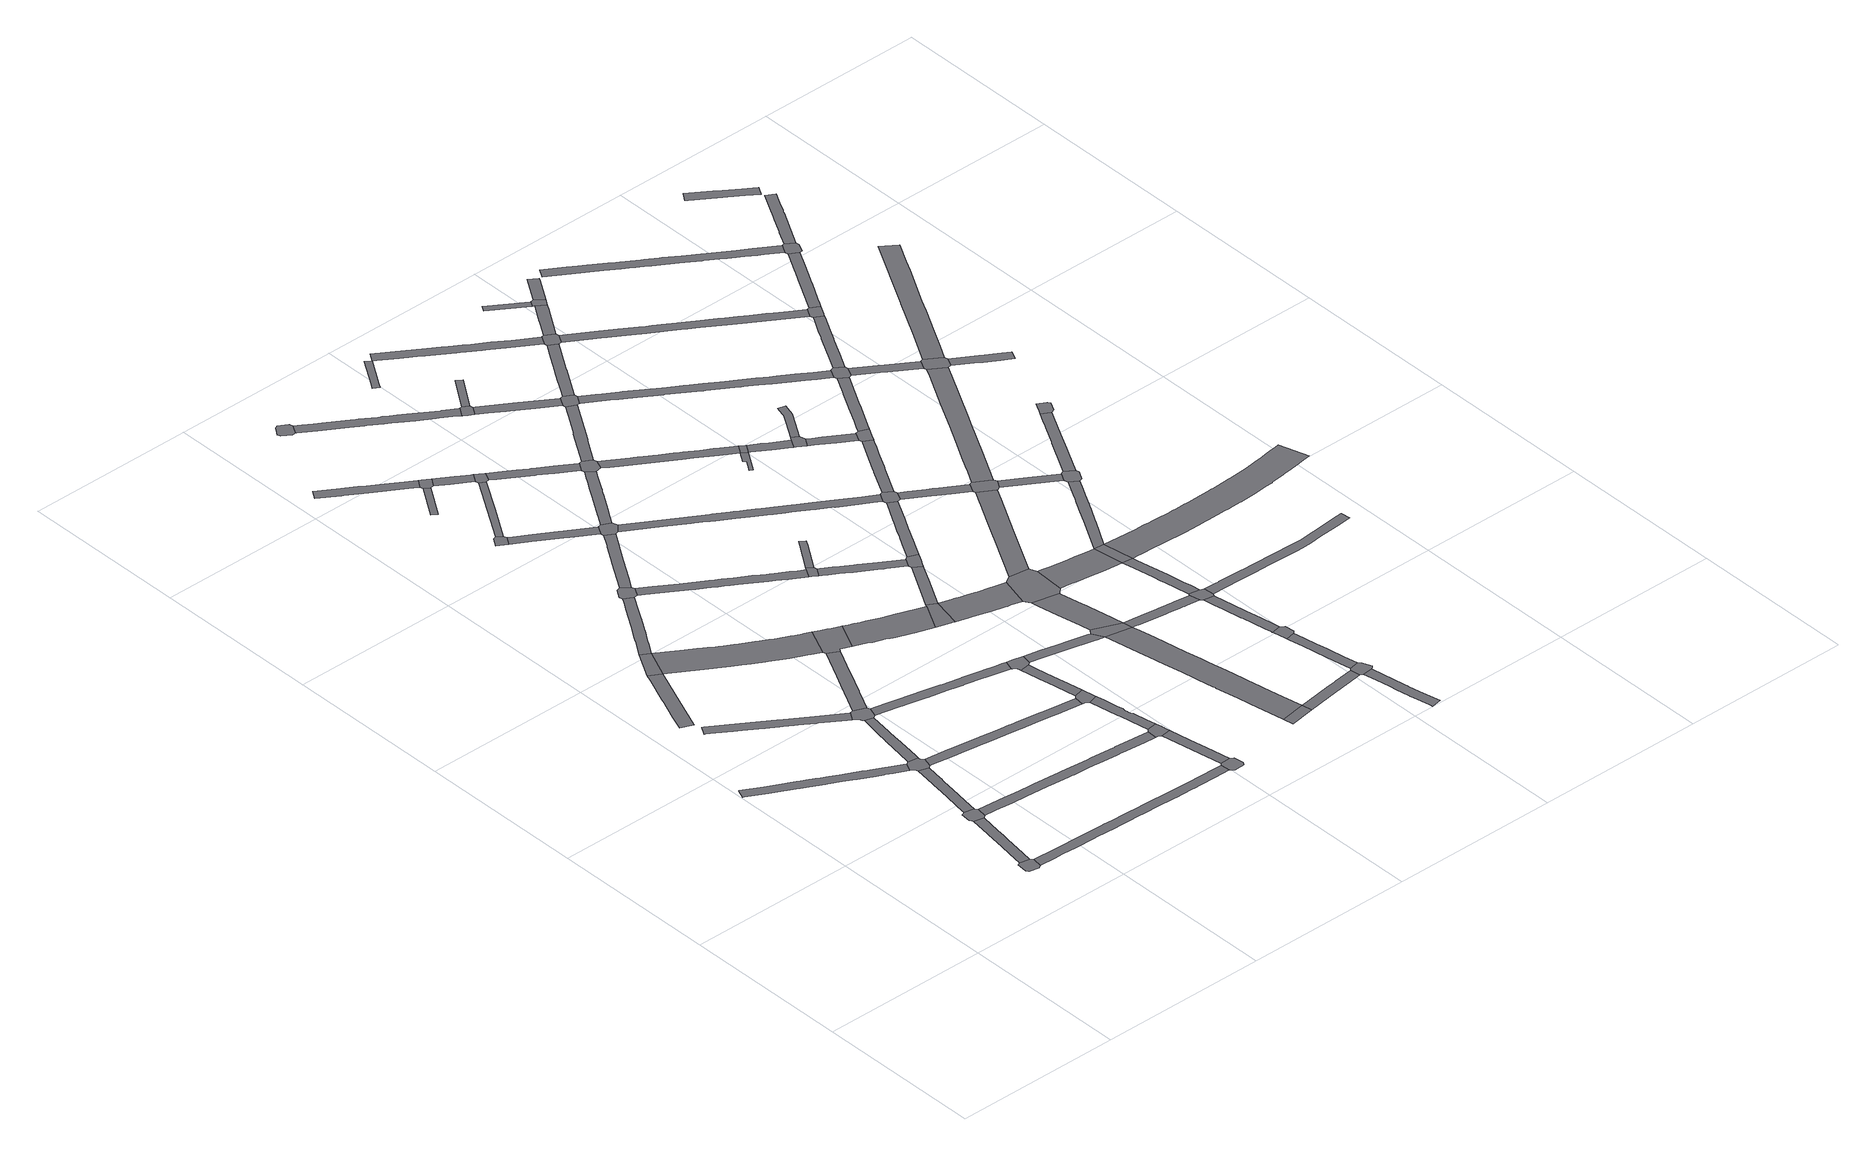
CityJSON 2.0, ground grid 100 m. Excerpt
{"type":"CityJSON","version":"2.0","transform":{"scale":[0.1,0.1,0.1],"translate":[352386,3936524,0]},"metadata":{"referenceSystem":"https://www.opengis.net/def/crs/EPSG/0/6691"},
"CityObjects":{
"road1":{"type":"Road","geometry":[{"type":"MultiSurface","lod":"1","boundaries":[[[0,1,2,3,4,5,6,7]]]}]},
"road2":{"type":"Road","attributes":{"RoadStructureAttribute.sectionType":"1"},"geometry":[{"type":"MultiSurface","lod":"1","boundaries":[[[8,9,10,11,12,13,14,15,16,17,18,19,20,21,22,23,24,25,26,27,28,29,30,31,32,33,34,35,36,37,38,39,40,41,42,43,44,45]]]}]},
"road3":{"type":"Road","attributes":{"RoadStructureAttribute.sectionType":"1"},"geometry":[{"type":"MultiSurface","lod":"1","boundaries":[[[46,47,48,49,50,2,1,51,52,53,54,55,56,57]]]}]},
"road4":{"type":"Road","geometry":[{"type":"MultiSurface","lod":"1","boundaries":[[[56,58,59,60,61,62,63,64,65,57]]]}]},
"road5":{"type":"Road","attributes":{"RoadStructureAttribute.sectionType":"1"},"geometry":[{"type":"MultiSurface","lod":"1","boundaries":[[[66,67,68,69,70,71,72,73,74,75,76,77,78,79]]]}]},
"road6":{"type":"Road","attributes":{"RoadStructureAttribute.sectionType":"1"},"geometry":[{"type":"MultiSurface","lod":"1","boundaries":[[[80,81,82,83,84,85,61,60,86,87,88,89,90,91,92,93]]]}]},
"road7":{"type":"Road","attributes":{"RoadStructureAttribute.sectionType":"1"},"geometry":[{"type":"MultiSurface","lod":"1","boundaries":[[[94,95,96,97,98,99,100,101,102,103,104,105,106,107,108,109,110,111,112,113,114,115,116,117,118,119]]]}]},
"road8":{"type":"Road","geometry":[{"type":"MultiSurface","lod":"1","boundaries":[[[44,120,121,80,93,122,123,124,125,126,127,45]]]}]},
"road9":{"type":"Road","geometry":[{"type":"MultiSurface","lod":"1","boundaries":[[[78,128,129,79]]]}]},
"road10":{"type":"Road","attributes":{"RoadStructureAttribute.sectionType":"1"},"geometry":[{"type":"MultiSurface","lod":"1","boundaries":[[[130,131,132,133,134,135,136,137,127,126,138,139,140,141,142,143,144,145]]]}]},
"road11":{"type":"Road","attributes":{"RoadStructureAttribute.sectionType":"1"},"geometry":[{"type":"MultiSurface","lod":"1","boundaries":[[[146,147,148,149,150,151,152,153,154,155,156,157,158,159,160,161,162,163,164,165,166,167,168,169,170,171,172,173,174,175,176,177,178,179,180,181,182,183,184,185,0,7]]]}]},
"road12":{"type":"Road","geometry":[{"type":"MultiSurface","lod":"1","boundaries":[[[112,111,186,187,188,145,144,189,190,191,192]]]}]},
"road13":{"type":"Road","attributes":{"RoadStructureAttribute.sectionType":"1"},"geometry":[{"type":"MultiSurface","lod":"1","boundaries":[[[128,193,194,195,196,197,198,199,200,201,202,203,204,205,206,207,208,209,129]]]}]},
"road14":{"type":"Road","attributes":{"RoadStructureAttribute.sectionType":"1"},"geometry":[{"type":"MultiSurface","lod":"1","boundaries":[[[210,211,212,213,214,215,216,217,218,219,220,221,222,223,224,225,226,227,228,229,230,231,232,233,234,235,236,237,238,239,240,241,242,243,244,245,246,247,248,249,59,58]]]}]},
"road15":{"type":"Road","attributes":{"RoadStructureAttribute.sectionType":"1"},"geometry":[{"type":"MultiSurface","lod":"1","boundaries":[[[250,251,252,253,254,255,256,257,258,259,260,261,262,263,264,265,266,267,268,269,270,271,272,273,128,78,274,275,276,277,278,279,280,281,282,283,284,285,286]]]}]},
"road16":{"type":"Road","attributes":{"RoadStructureAttribute.sectionType":"1"},"geometry":[{"type":"MultiSurface","lod":"1","boundaries":[[[191,287,288,289,290,291,292,293,294,295,296,297,298,192]]]}]},
"road17":{"type":"Road","attributes":{"RoadStructureAttribute.sectionType":"1"},"geometry":[{"type":"MultiSurface","lod":"1","boundaries":[[[299,300,301,302,303,304,305,306,307,308,309,310,311,312,313,123,122,314,315,316,317,318,319,320,321,322,323,324,325,326,327,328,329]]]}]},
"road18":{"type":"Road","geometry":[{"type":"MultiSurface","lod":"1","boundaries":[[[201,330,331,332,333,334,335,202]]]}]},
"road19":{"type":"Road","geometry":[{"type":"MultiSurface","lod":"1","boundaries":[[[336,337,338,339,340,341,342,343,344]]]}]},
"road20":{"type":"Road","attributes":{"RoadStructureAttribute.sectionType":"1"},"geometry":[{"type":"MultiSurface","lod":"1","boundaries":[[[345,346,347,348,349,350,351,352,353,354,355,356,357,358,359,360,361,362,363,364]]]}]},
"road21":{"type":"Road","attributes":{"RoadStructureAttribute.sectionType":"1"},"geometry":[{"type":"MultiSurface","lod":"1","boundaries":[[[365,366,367,368,369,370,371,372,373,374,375,376,377,378,379,190,189,380,381,382,383,384,385,386,387,388,389,390,391,392,393,394]]]}]},
"road22":{"type":"Road","attributes":{"RoadStructureAttribute.sectionType":"1"},"geometry":[{"type":"MultiSurface","lod":"1","boundaries":[[[395,396,397,398]]]}]},
"road23":{"type":"Road","geometry":[{"type":"MultiSurface","lod":"1","boundaries":[[[399,400,401,402,403,404,405,406,286,285,295,294]]]}]},
"road24":{"type":"Road","attributes":{"RoadStructureAttribute.sectionType":"1"},"geometry":[{"type":"MultiSurface","lod":"1","boundaries":[[[407,408,409,410,411,333,332,412,413,414,415]]]}]},
"road25":{"type":"Road","attributes":{"RoadStructureAttribute.sectionType":"1"},"geometry":[{"type":"MultiSurface","lod":"1","boundaries":[[[416,417,418,419,420,421,422,423,424,425,336,344]]]}]},
"road26":{"type":"Road","attributes":{"RoadStructureAttribute.sectionType":"1"},"geometry":[{"type":"MultiSurface","lod":"1","boundaries":[[[337,426,427,428,429,338]]]}]},
"road27":{"type":"Road","geometry":[{"type":"MultiSurface","lod":"1","boundaries":[[[430,431,345,364,398,397,432]]]}]},
"road28":{"type":"Road","geometry":[{"type":"MultiSurface","lod":"1","boundaries":[[[433,434,435,436,437,438,439,440,441,442,443]]]}]},
"road29":{"type":"Road","attributes":{"RoadStructureAttribute.sectionType":"1"},"geometry":[{"type":"MultiSurface","lod":"1","boundaries":[[[444,445,446,447,448,449,450,451,452,453,454,455,456,457,458,459,460,461,331,330,462,463,464,465,466,467,468,469,470,471,472,473,474,475]]]}]},
"road30":{"type":"Road","geometry":[{"type":"MultiSurface","lod":"1","boundaries":[[[476,167,166,477,478,479,480,481,482,483]]]}]},
"road31":{"type":"Road","attributes":{"RoadStructureAttribute.sectionType":"1"},"geometry":[{"type":"MultiSurface","lod":"1","boundaries":[[[484,485,486,487,488,489,490,491,476,483]]]}]},
"road32":{"type":"Road","attributes":{"RoadStructureAttribute.sectionType":"1"},"geometry":[{"type":"MultiSurface","lod":"1","boundaries":[[[492,493,494,495,496,497,498,430,432]]]}]},
"road33":{"type":"Road","geometry":[{"type":"MultiSurface","lod":"1","boundaries":[[[499,232,231,500,489,488,501,502,503,504,505]]]}]},
"road34":{"type":"Road","geometry":[{"type":"MultiSurface","lod":"1","boundaries":[[[506,507,508,421,420,415,414,509]]]}]},
"road35":{"type":"Road","attributes":{"RoadStructureAttribute.sectionType":"1"},"geometry":[{"type":"MultiSurface","lod":"1","boundaries":[[[510,511,512,513,514,515,499,505,516,517,518,519,520,521,522,523,524,525,526,527,528]]]}]},
"road36":{"type":"Road","geometry":[{"type":"MultiSurface","lod":"1","boundaries":[[[299,329,529,510,528,530,531,532]]]}]},
"road37":{"type":"Road","attributes":{"RoadStructureAttribute.sectionType":"1"},"geometry":[{"type":"MultiSurface","lod":"1","boundaries":[[[533,534,535,536,537,538,539,540,541,542,543,544,545,546,547,548,549,550,551,552,553,402,401]]]}]},
"road38":{"type":"Road","geometry":[{"type":"MultiSurface","lod":"1","boundaries":[[[428,427,554,555,556,557,495,494]]]}]},
"road39":{"type":"Road","attributes":{"RoadStructureAttribute.sectionType":"1"},"geometry":[{"type":"MultiSurface","lod":"1","boundaries":[[[531,558,559,560,561,562,563,564,532]]]}]},
"road40":{"type":"Road","geometry":[{"type":"MultiSurface","lod":"1","boundaries":[[[565,566,394,393,567,568,562,561,569]]]}]},
"road41":{"type":"Road","attributes":{"RoadStructureAttribute.sectionType":"1"},"geometry":[{"type":"MultiSurface","lod":"1","boundaries":[[[570,571,572,573,574,575,576,577,578,579,580,581,582,583,584,585,586,587,441,440,588,589,590,591,592,593,594,595,596,597,598,599,600,601,602]]]}]},
"road42":{"type":"Road","attributes":{"RoadStructureAttribute.sectionType":"1"},"geometry":[{"type":"MultiSurface","lod":"1","boundaries":[[[603,604,605,606,607,608,609,610,611,508,507,612,613,614,615,616,617,618,619]]]}]},
"road43":{"type":"Road","geometry":[{"type":"MultiSurface","lod":"1","boundaries":[[[474,620,621,622,623,624,475]]]}]},
"road44":{"type":"Road","attributes":{"RoadStructureAttribute.sectionType":"1"},"geometry":[{"type":"MultiSurface","lod":"1","boundaries":[[[625,626,627,628,629,630,555,554,631,632,633,634,635,636,637,638,639]]]}]},
"road45":{"type":"Road","geometry":[{"type":"MultiSurface","lod":"1","boundaries":[[[640,641,543,542,642,643,644]]]}]},
"road46":{"type":"Road","attributes":{"RoadStructureAttribute.sectionType":"1"},"geometry":[{"type":"MultiSurface","lod":"1","boundaries":[[[645,646,647,648,565,569,649,650,651,652,653,654]]]}]},
"road47":{"type":"Road","attributes":{"RoadStructureAttribute.sectionType":"1"},"geometry":[{"type":"MultiSurface","lod":"1","boundaries":[[[655,656,657,658,624,623]]]}]},
"road48":{"type":"Road","attributes":{"RoadStructureAttribute.sectionType":"1"},"geometry":[{"type":"MultiSurface","lod":"1","boundaries":[[[659,660,661,662,663,664,665,666,622,621,667,668,669,670,671,672,673,674,675]]]}]},
"road49":{"type":"Road","geometry":[{"type":"MultiSurface","lod":"1","boundaries":[[[638,603,619,676,677,678,679,639]]]}]},
"road50":{"type":"Road","attributes":{"RoadStructureAttribute.sectionType":"1"},"geometry":[{"type":"MultiSurface","lod":"1","boundaries":[[[680,641,640,681,682,683,684]]]}]},
"road51":{"type":"Road","attributes":{"RoadStructureAttribute.sectionType":"1"},"geometry":[{"type":"MultiSurface","lod":"1","boundaries":[[[685,686,687,688,689,690,691,692,693,694,695,640,644,696,697,698,699,700,701,702,703,704]]]}]},
"road52":{"type":"Road","geometry":[{"type":"MultiSurface","lod":"1","boundaries":[[[705,706,707,708]]]}]},
"road53":{"type":"Road","attributes":{"RoadStructureAttribute.sectionType":"1"},"geometry":[{"type":"MultiSurface","lod":"1","boundaries":[[[709,710,711,712,713,714,715,716,717,718,719,720,721,722,723,724,725,726,727,728,729,730,731,732,733,734,735,736,737,738,739,740,741,742,743,744,745,746,747,748,506,509]]]}]},
"road54":{"type":"Road","geometry":[{"type":"MultiSurface","lod":"1","boundaries":[[[749,750,751,752,753,754,570,602]]]}]},
"road55":{"type":"Road","attributes":{"RoadStructureAttribute.sectionType":"1"},"geometry":[{"type":"MultiSurface","lod":"1","boundaries":[[[755,756,757,758,759,760]]]}]},
"road56":{"type":"Road","attributes":{"RoadStructureAttribute.sectionType":"1"},"geometry":[{"type":"MultiSurface","lod":"1","boundaries":[[[653,761,762,763,764,765,766,767,768,769,770,771,772,773,774,775,776,705,708,777,778,779,780,781,782,783,784,785,786,787,788,789,790,791,792,793,794]]]}]},
"road57":{"type":"Road","geometry":[{"type":"MultiSurface","lod":"1","boundaries":[[[683,795,796,797,798,799,800,801,659,675,684]]]}]},
"road58":{"type":"Road","geometry":[{"type":"MultiSurface","lod":"1","boundaries":[[[653,794,802,803,654]]]}]},
"road59":{"type":"Road","attributes":{"RoadStructureAttribute.sectionType":"1"},"geometry":[{"type":"MultiSurface","lod":"1","boundaries":[[[804,805,754,753]]]}]},
"road60":{"type":"Road","attributes":{"RoadStructureAttribute.sectionType":"1"},"geometry":[{"type":"MultiSurface","lod":"1","boundaries":[[[806,807,808,809,810,803,802,811,812,813,814,815,816,817,818,819]]]}]},
"road61":{"type":"Road","attributes":{"RoadStructureAttribute.sectionType":"1"},"geometry":[{"type":"MultiSurface","lod":"1","boundaries":[[[820,821,822,679,678,823,824,825,826]]]}]},
"road62":{"type":"Road","attributes":{"RoadStructureAttribute.sectionType":"1"},"geometry":[{"type":"MultiSurface","lod":"1","boundaries":[[[827,828,829,830,752,751,831,832,833,834,835,836,837,838,839]]]}]},
"road63":{"type":"Road","geometry":[{"type":"MultiSurface","lod":"1","boundaries":[[[806,819,840,841,842,843,685,704]]]}]},
"road64":{"type":"Road","attributes":{"RoadStructureAttribute.sectionType":"1"},"geometry":[{"type":"MultiSurface","lod":"1","boundaries":[[[844,845,846,847,848,849,850,851,852,853,854,855,856,857,858,677,676,859,860,861,862,863,864,865,866,867,868]]]}]},
"road65":{"type":"Road","attributes":{"RoadStructureAttribute.sectionType":"1"},"geometry":[{"type":"MultiSurface","lod":"1","boundaries":[[[707,869,870,871,872,873,874,875,876,877,708]]]}]},
"road66":{"type":"Road","attributes":{"RoadStructureAttribute.sectionType":"1"},"geometry":[{"type":"MultiSurface","lod":"1","boundaries":[[[878,879,880,881,882,883,884,885,801,800,886,887,888,889,890,891,892,893,894]]]}]},
"road67":{"type":"Road","geometry":[{"type":"MultiSurface","lod":"1","boundaries":[[[839,838,826,825,895,896,897,898]]]}]},
"road68":{"type":"Road","attributes":{"RoadStructureAttribute.sectionType":"1"},"geometry":[{"type":"MultiSurface","lod":"1","boundaries":[[[899,900,901,902,903,904,905,802,794,906,907,908,909,910,911,912,913,914,915,916]]]}]},
"road69":{"type":"Road","attributes":{"RoadStructureAttribute.sectionType":"1"},"geometry":[{"type":"MultiSurface","lod":"1","boundaries":[[[917,918,919,920,921,868]]]}]},
"road70":{"type":"Road","attributes":{"RoadStructureAttribute.sectionType":"1"},"geometry":[{"type":"MultiSurface","lod":"1","boundaries":[[[759,922,923,924,925,926,927,928,929,930,931,932,933,934,935,936,937,938,939,940,941,942,943,944,945,946,947,948,949]]]}]},
"road71":{"type":"Road","attributes":{"RoadStructureAttribute.sectionType":"1"},"geometry":[{"type":"MultiSurface","lod":"1","boundaries":[[[950,951,952,953,954,955,956,957,958,959,960,961,962,963,964,965,966]]]}]},
"road72":{"type":"Road","geometry":[{"type":"MultiSurface","lod":"1","boundaries":[[[921,967,844,868]]]}]},
"road73":{"type":"Road","attributes":{"RoadStructureAttribute.sectionType":"1"},"geometry":[{"type":"MultiSurface","lod":"1","boundaries":[[[840,968,969,970,971,972,973,974,975,976,977,978,979,980,981,982,983,984,841]]]}]},
"road74":{"type":"Road","geometry":[{"type":"MultiSurface","lod":"1","boundaries":[[[985,986,987,874,873,950,966,988,989]]]}]},
"road75":{"type":"Road","geometry":[{"type":"MultiSurface","lod":"1","boundaries":[[[990,991,992,993,731,730,878,894]]]}]},
"road76":{"type":"Road","attributes":{"RoadStructureAttribute.sectionType":"1"},"geometry":[{"type":"MultiSurface","lod":"1","boundaries":[[[994,995,996,997,998,999,987,986,1000,1001,1002,1003,1004,1005,1006]]]}]},
"road77":{"type":"Road","attributes":{"RoadStructureAttribute.sectionType":"1"},"geometry":[{"type":"MultiSurface","lod":"1","boundaries":[[[842,1007,1008,1009,1010,1011,1012,1013,1014,1015,1016,1017,1018,843]]]}]},
"road78":{"type":"Road","geometry":[{"type":"MultiSurface","lod":"1","boundaries":[[[1019,1020,994,1006,1021,1022,1023,1024,1025]]]}]},
"road79":{"type":"Road","attributes":{"RoadStructureAttribute.sectionType":"1"},"geometry":[{"type":"MultiSurface","lod":"1","boundaries":[[[1026,1027,1028,1029,1030,967,921,1031,1032,1033,1034,1035,1036,1037,1038]]]}]},
"road80":{"type":"Road","attributes":{"RoadStructureAttribute.sectionType":"1"},"geometry":[{"type":"MultiSurface","lod":"1","boundaries":[[[897,1039,1040,1041,1042,1043,1044,1045,1046,1047,1048,1049,1050,1051,898]]]}]},
"road81":{"type":"Road","attributes":{"RoadStructureAttribute.sectionType":"1"},"geometry":[{"type":"MultiSurface","lod":"1","boundaries":[[[1024,1052,1053,1054,1055,1056,1057,1058,1059,1060,1061,1062,1063,1025]]]}]},
"road82":{"type":"Road","geometry":[{"type":"MultiSurface","lod":"1","boundaries":[[[1064,1065,1066,899,916,1056,1055,1067]]]}]},
"road83":{"type":"Road","attributes":{"RoadStructureAttribute.sectionType":"1"},"geometry":[{"type":"MultiSurface","lod":"1","boundaries":[[[977,1068,1069,1070,1071,1072,1073,1066,1065,1074,1075,1076,1077,1078,1079]]]}]},
"road84":{"type":"Road","attributes":{"RoadStructureAttribute.sectionType":"1"},"geometry":[{"type":"MultiSurface","lod":"1","boundaries":[[[1080,1081,1082,1083,1084,1085,1086,1087,1088,991,990]]]}]},
"road85":{"type":"Road","geometry":[{"type":"MultiSurface","lod":"1","boundaries":[[[1037,1089,1090,1091,1092,1093,1038]]]}]},
"road86":{"type":"Road","geometry":[{"type":"MultiSurface","lod":"1","boundaries":[[[978,977,1079,1094]]]}]},
"road87":{"type":"Road","attributes":{"RoadStructureAttribute.sectionType":"1"},"geometry":[{"type":"MultiSurface","lod":"1","boundaries":[[[1095,1096,1097,1098,1099,993,992,1100,1101,1102,1103,1104,1105,1106,1107]]]}]},
"road88":{"type":"Road","geometry":[{"type":"MultiSurface","lod":"1","boundaries":[[[1108,1109,939,938,1045,1044,1110,1111]]]}]},
"road89":{"type":"Road","attributes":{"RoadStructureAttribute.sectionType":"1"},"geometry":[{"type":"MultiSurface","lod":"1","boundaries":[[[1112,1113,1114,1115,1116,1117,1118,1119,1091,1090]]]}]},
"road90":{"type":"Road","attributes":{"RoadStructureAttribute.sectionType":"1"},"geometry":[{"type":"MultiSurface","lod":"1","boundaries":[[[1092,1120,1121,1122,1123,1124,1125,1126,1127,1093]]]}]},
"road91":{"type":"Road","attributes":{"RoadStructureAttribute.sectionType":"1"},"geometry":[{"type":"MultiSurface","lod":"1","boundaries":[[[1128,1129,1130,1131,1132,1133,1134,1135,1136,1137,1138,1139,1140,1141,1142,1143,1144,1145,1146,1147,1148,896,895,1149,1150,1151,1152,1153,1154,1155,1156,1157,1158,1159,1160,1161,1162,1163,1164,1165,1166,1167]]]}]},
"road92":{"type":"Road","geometry":[{"type":"MultiSurface","lod":"1","boundaries":[[[1168,1169,1170,1171,1172,1084,1083,1012,1011]]]}]},
"road93":{"type":"Road","geometry":[{"type":"MultiSurface","lod":"1","boundaries":[[[1106,1173,1174,1175,1116,1115,1107]]]}]},
"road94":{"type":"Road","attributes":{"RoadStructureAttribute.sectionType":"1"},"geometry":[{"type":"MultiSurface","lod":"1","boundaries":[[[1176,1177,1178,1179,1180,1181,1182,1183,1184,1185,1186,1187,1188,1189,1190,1191,978,1094]]]}]},
"road95":{"type":"Road","attributes":{"RoadStructureAttribute.sectionType":"1"},"geometry":[{"type":"MultiSurface","lod":"1","boundaries":[[[1192,1193,1194,1195]]]}]},
"road96":{"type":"Road","attributes":{"RoadStructureAttribute.sectionType":"1"},"geometry":[{"type":"MultiSurface","lod":"1","boundaries":[[[1196,1197,1198,1199,1200,1201,1202,1203,1109,1108,1204,1205,1206,1207]]]}]},
"road97":{"type":"Road","attributes":{"RoadStructureAttribute.sectionType":"1"},"geometry":[{"type":"MultiSurface","lod":"1","boundaries":[[[1208,1170,1169,1209,1210,1211]]]}]},
"road98":{"type":"Road","geometry":[{"type":"MultiSurface","lod":"1","boundaries":[[[1212,1213,1214,1195,1194,1196,1207]]]}]},
"road99":{"type":"Road","attributes":{"RoadStructureAttribute.sectionType":"1"},"geometry":[{"type":"MultiSurface","lod":"1","boundaries":[[[1215,1216,1217,1218,1219,1220,1221,1222,1223,1175,1174,1224,1225,1226,1227,1228,1229]]]}]},
"road100":{"type":"Road","attributes":{"RoadStructureAttribute.sectionType":"1"},"geometry":[{"type":"MultiSurface","lod":"1","boundaries":[[[1230,1231,1214,1213,1232,1233,1234,1235]]]}]},
"road101":{"type":"Road","attributes":{"RoadStructureAttribute.sectionType":"1"},"geometry":[{"type":"MultiSurface","lod":"1","boundaries":[[[1236,1237,1238,1239,1240,1241,1242,1243,1244,1245,1246,1247,1248,1249,1250,1251,1252,1253,1254,1255,1256,1257,1258,1259,1260,1261,1262,1263,1264,1265,1266,1267,1268,1269,1270,1064,1067]]]}]},
"road102":{"type":"Road","geometry":[{"type":"MultiSurface","lod":"1","boundaries":[[[1210,1185,1184,1271,1272,1273,1274,1211]]]}]},
"road103":{"type":"Road","attributes":{"RoadStructureAttribute.sectionType":"1"},"geometry":[{"type":"MultiSurface","lod":"1","boundaries":[[[1275,1276,1277,1278,1279,1280,1281,1172,1171,1282,1283,1284,1285,1286,1287]]]}]},
"road104":{"type":"Road","attributes":{"RoadStructureAttribute.sectionType":"1"},"geometry":[{"type":"MultiSurface","lod":"1","boundaries":[[[1110,1288,1289,1290,1291,1292,1293,1294,1295,1296,1297,1298,1299,1300,1301,1302,1303,1304,1305,1306,1307,1308,1309,1310,1311,1312,1313,1314,1315,1316,1317,1318,1319,1111]]]}]},
"road105":{"type":"Road","geometry":[{"type":"MultiSurface","lod":"1","boundaries":[[[1320,1321,1322,1323,1128,1167,1215,1229]]]}]},
"road106":{"type":"Road","attributes":{"RoadStructureAttribute.sectionType":"1"},"geometry":[{"type":"MultiSurface","lod":"1","boundaries":[[[1324,1325,1326,1327,1328,1329,1330,1331,1332,1333,1334,1335,1336,1337,1338,1339,1340,1341,1342,1343,1344,1345,1346,1347,1348,1349,1350,1351,1352,1353,1354,1355,1356,1357,1358,1359,1360,1361,1362,1363,1364,1365,1366,1367,1368,1369,1370,1371,1372,1373,1374,1375,1376,1377,1378,1379,1380,1381,1382,1383,1384,1385,1386,1387,1388,1094,1079]]]}]},
"road107":{"type":"Road","attributes":{"RoadStructureAttribute.sectionType":"1"},"geometry":[{"type":"MultiSurface","lod":"1","boundaries":[[[1389,1390,1391,1392,1393,1394,1395,1274,1273,1396,1397,1398,1399,1400,1401]]]}]},
"road108":{"type":"Road","attributes":{"RoadStructureAttribute.sectionType":"1"},"geometry":[{"type":"MultiSurface","lod":"1","boundaries":[[[1402,1403,1404,1405,1406,1407,1408,1321,1320]]]}]},
"road109":{"type":"Road","attributes":{"RoadStructureAttribute.sectionType":"1"},"geometry":[{"type":"MultiSurface","lod":"1","boundaries":[[[1409,1410,1411,1412,1413,1414,1415,1416,1417,1418,1419,1420,1421,1323,1322]]]}]},
"road110":{"type":"Road","geometry":[{"type":"MultiSurface","lod":"1","boundaries":[[[1400,1422,1423,1424,1425,1426,1427,1401]]]}]},
"road111":{"type":"Road","geometry":[{"type":"MultiSurface","lod":"1","boundaries":[[[1286,1428,1429,1430,1431,1406,1405,1287]]]}]},
"road112":{"type":"Road","attributes":{"RoadStructureAttribute.sectionType":"1"},"geometry":[{"type":"MultiSurface","lod":"1","boundaries":[[[1432,1433,1434,1435,1436,1437,1438,1439,1440,1441,1442,1443,1444,1445,1446,1447,1448,1449,1450,1451,1452,1453,1454,1455,1456,1457,1458,1459,1460,1461,1462,1463,1464,1465,1466,1467,1468,1469,1470,1471,1472]]]}]},
"road113":{"type":"Road","geometry":[{"type":"MultiSurface","lod":"1","boundaries":[[[1473,1474,1475,1476,1302,1301,1415,1414]]]}]},
"road114":{"type":"Road","attributes":{"RoadStructureAttribute.sectionType":"1"},"geometry":[{"type":"MultiSurface","lod":"1","boundaries":[[[1477,1478,1479,1480,1481,1482,1483,1484,1485,1486,1429,1428]]]}]},
"road115":{"type":"Road","attributes":{"RoadStructureAttribute.sectionType":"1"},"geometry":[{"type":"MultiSurface","lod":"1","boundaries":[[[1487,1488,1489,1490,1491,1492,1493,1476,1475,1494,1495,1496,1497,1498,1499,1500,1501]]]}]},
"road116":{"type":"Road","attributes":{"RoadStructureAttribute.sectionType":"1"},"geometry":[{"type":"MultiSurface","lod":"1","boundaries":[[[1502,1503,1504,1505,1431,1430,1506,1507,1508,1509,1510,1511,1512]]]}]},
"road117":{"type":"Road","geometry":[{"type":"MultiSurface","lod":"1","boundaries":[[[1453,1501,1500,1513,1514,1515,1516,1454]]]}]},
"road118":{"type":"Road","attributes":{"RoadStructureAttribute.sectionType":"1"},"geometry":[{"type":"MultiSurface","lod":"1","boundaries":[[[1517,1518,1519,1520,1521,1522,1523,1524,1525,1526,1527,1528,1529,1530,1531,1516,1515]]]}]},
"road119":{"type":"Road","attributes":{"RoadStructureAttribute.sectionType":"1"},"geometry":[{"type":"MultiSurface","lod":"1","boundaries":[[[1532,1533,1534,1535,1536,1537,1538,1539,1540,1541,1542,1543]]]}]}
},
"vertices":[
[746,398,0],[733,414,0],[674,426,0],[657,416,0],[650,354,0],[660,337,0],[719,326,0],[735,338,0],
[806,1439,0],[803,1441,0],[660,1516,0],[621,1536,0],[608,1543,0],[583,1556,0],[503,1597,0],[456,1622,0],[414,1643,0],[391,1655,0],[348,1677,0],[309,1697,0],[303,1701,0],[194,1757,0],[150,1779,0],[36,1840,0],[31,1841,0],[9,1785,0],[17,1783,0],[131,1722,0],[159,1707,0],[259,1656,0],[267,1652,0],[278,1646,0],[291,1639,0],[320,1624,0],[396,1585,0],[397,1584,0],[406,1580,0],[474,1544,0],[540,1511,0],[544,1508,0],[631,1463,0],[670,1444,0],[674,1442,0],[712,1423,0],[791,1385,0],[815,1434,0],
[720,718,0],[711,661,0],[707,636,0],[707,635,0],[681,466,0],[743,477,0],[765,614,0],[767,629,0],[771,651,0],[779,705,0],[799,832,0],[740,844,0],
[815,845,0],[826,904,0],[813,920,0],[755,934,0],[737,924,0],[732,923,0],[728,867,0],[731,862,0],
[330,2833,0],[268,2681,0],[256,2650,0],[252,2640,0],[244,2620,0],[206,2529,0],[174,2450,0],[171,2443,0],[169,2438,0],[244,2409,0],[245,2413,0],[324,2609,0],[415,2837,0],[348,2879,0],
[821,1352,0],[800,1219,0],[791,1164,0],[789,1149,0],[788,1144,0],[756,946,0],[819,958,0],[845,1118,0],[846,1124,0],[850,1154,0],[858,1203,0],[862,1225,0],[862,1228,0],[879,1335,0],
[226,2315,0],[234,2311,0],[254,2298,0],[351,2234,0],[390,2208,0],[485,2147,0],[490,2144,0],[549,2105,0],[553,2103,0],[567,2094,0],[616,2062,0],[632,2052,0],[657,2036,0],[713,1999,0],[719,1996,0],[771,1961,0],[844,1914,0],[866,1900,0],[898,1950,0],[746,2049,0],[589,2151,0],[588,2152,0],[583,2155,0],[423,2259,0],[267,2361,0],[258,2367,0],
[809,1376,0],[812,1370,0],[895,1347,0],[909,1401,0],[905,1406,0],[893,1422,0],[895,1434,0],[834,1443,0],
[491,3005,0],[438,3037,0],
[889,1757,0],[884,1733,0],[882,1722,0],[869,1652,0],[868,1650,0],[867,1642,0],[835,1453,0],[834,1447,0],[899,1459,0],[906,1508,0],[925,1627,0],[926,1632,0],[927,1638,0],[937,1702,0],[958,1838,0],[907,1853,0],
[833,335,0],[887,333,0],[971,329,0],[1095,324,0],[1100,324,0],[1112,324,0],[1236,319,0],[1268,318,0],[1348,315,0],[1363,314,0],[1371,314,0],[1445,311,0],[1452,311,0],[1503,309,0],[1626,304,0],[1641,303,0],[1735,300,0],[1764,299,0],[1800,297,0],[1899,294,0],[1995,294,0],[1990,350,0],[1813,357,0],[1802,357,0],[1650,363,0],[1643,363,0],[1487,369,0],[1456,371,0],[1451,371,0],[1350,375,0],[1343,375,0],[1272,378,0],[1208,381,0],[1194,381,0],[1189,381,0],[1098,385,0],[1059,386,0],[896,393,0],[894,393,0],[888,393,0],
[893,1882,0],[901,1863,0],[904,1859,0],[975,1850,0],[996,1907,0],[988,1925,0],[919,1955,0],
[537,3077,0],[545,3090,0],[598,3170,0],[599,3172,0],[630,3222,0],[655,3262,0],[658,3267,0],[687,3314,0],[749,3416,0],[698,3448,0],[679,3418,0],[651,3374,0],[576,3255,0],[564,3235,0],[522,3171,0],[503,3139,0],[500,3134,0],
[925,836,0],[928,836,0],[993,829,0],[1079,822,0],[1161,815,0],[1225,810,0],[1231,809,0],[1355,799,0],[1380,797,0],[1384,796,0],[1476,789,0],[1504,786,0],[1512,786,0],[1527,784,0],[1541,783,0],[1635,775,0],[1656,773,0],[1675,772,0],[1680,771,0],[1715,767,0],[1831,756,0],[1906,751,0],[1909,812,0],[1817,820,0],[1696,830,0],[1694,830,0],[1685,831,0],[1549,842,0],[1519,845,0],[1518,845,0],[1390,856,0],[1355,859,0],[1348,859,0],[1340,860,0],[1180,874,0],[1171,875,0],[1167,875,0],[1085,882,0],[1011,888,0],[998,889,0],
[1180,2608,0],[1162,2616,0],[1122,2635,0],[1115,2639,0],[1066,2663,0],[1039,2675,0],[1038,2676,0],[1024,2683,0],[1014,2689,0],[970,2713,0],[958,2719,0],[957,2720,0],[950,2724,0],[877,2765,0],[854,2779,0],[807,2806,0],[784,2819,0],[755,2837,0],[747,2842,0],[737,2849,0],[695,2875,0],[691,2879,0],[617,2925,0],[552,2967,0],[598,2724,0],[714,2651,0],[782,2612,0],[787,2609,0],[807,2597,0],[873,2561,0],[885,2555,0],[951,2518,0],[984,2502,0],[1070,2460,0],[1085,2452,0],[1140,2426,0],[1217,2591,0],
[1014,1976,0],[1052,2051,0],[1054,2055,0],[1091,2129,0],[1103,2151,0],[1122,2188,0],[1128,2202,0],[1214,2372,0],[1147,2406,0],[1059,2231,0],[1023,2161,0],[962,2040,0],
[1829,1271,0],[1746,1283,0],[1649,1298,0],[1617,1302,0],[1606,1304,0],[1464,1325,0],[1431,1329,0],[1425,1330,0],[1356,1340,0],[1261,1354,0],[1253,1355,0],[1246,1356,0],[1096,1378,0],[1065,1382,0],[1055,1384,0],[1042,1326,0],[1043,1325,0],[1086,1319,0],[1181,1305,0],[1204,1302,0],[1252,1295,0],[1356,1280,0],[1361,1279,0],[1370,1278,0],[1451,1266,0],[1454,1265,0],[1534,1254,0],[1640,1238,0],[1688,1231,0],[1693,1230,0],[1820,1212,0],
[769,3419,0],[800,3471,0],[796,3491,0],[747,3526,0],[725,3519,0],[693,3469,0],
[612,4231,0],[607,4250,0],[573,4271,0],[554,4266,0],[523,4215,0],[560,4193,0],[561,4192,0],[569,4188,0],[581,4180,0],
[607,4894,0],[568,4918,0],[548,4931,0],[462,4986,0],[383,5035,0],[358,5051,0],[347,5058,0],[337,5064,0],[327,5071,0],[252,5117,0],[147,5183,0],[114,5133,0],[232,5058,0],[242,5052,0],[352,4984,0],[390,4959,0],[506,4886,0],[567,4848,0],[569,4846,0],[574,4843,0],
[1751,1742,0],[1731,1746,0],[1700,1753,0],[1653,1763,0],[1631,1767,0],[1518,1792,0],[1516,1793,0],[1499,1797,0],[1409,1816,0],[1396,1819,0],[1275,1846,0],[1268,1847,0],[1262,1849,0],[1110,1882,0],[1084,1888,0],[1116,1819,0],[1136,1815,0],[1144,1813,0],[1148,1812,0],[1261,1787,0],[1280,1783,0],[1391,1759,0],[1445,1747,0],[1469,1741,0],[1481,1739,0],[1490,1737,0],[1607,1711,0],[1609,1710,0],[1754,1678,0],[1774,1737,0],
[456,4633,0],[489,4611,0],[613,4803,0],[579,4824,0],
[1223,2389,0],[1239,2382,0],[1285,2363,0],[1364,2525,0],[1357,2528,0],[1302,2552,0],[1292,2557,0],[1260,2571,0],
[945,3839,0],[937,3827,0],[884,3744,0],[868,3719,0],[866,3715,0],[839,3559,0],[920,3687,0],[1042,3881,0],[991,3913,0],
[701,4108,0],[705,4105,0],[843,4021,0],[850,4017,0],[987,3933,0],[1017,3985,0],[845,4089,0],[843,4091,0],[727,4161,0],[641,4213,0],
[731,4449,0],[854,4649,0],[821,4671,0],[696,4470,0],
[667,4856,0],[624,4883,0],[632,4807,0],
[374,5712,0],[340,5662,0],[346,5643,0],[395,5608,0],[397,5611,0],[403,5611,0],[409,5611,0],[416,5612,0],[447,5665,0],[443,5686,0],[391,5718,0],
[1544,3008,0],[1515,3026,0],[1485,3045,0],[1480,3048,0],[1415,3088,0],[1393,3102,0],[1380,3110,0],[1326,3146,0],[1316,3152,0],[1302,3161,0],[1252,3191,0],[1216,3213,0],[1208,3218,0],[1182,3234,0],[1138,3260,0],[1127,3267,0],[997,3348,0],[880,3421,0],[805,3397,0],[1016,3264,0],[1025,3258,0],[1073,3228,0],[1094,3216,0],[1125,3197,0],[1151,3181,0],[1178,3163,0],[1212,3142,0],[1345,3059,0],[1376,3040,0],[1431,3006,0],[1521,2950,0],[1553,3002,0],
[2003,365,0],[2001,291,0],[2003,289,0],[2018,276,0],[2079,279,0],[2091,295,0],[2081,354,0],[2064,366,0],
[2046,467,0],[2031,558,0],[2030,564,0],[2028,573,0],[1997,749,0],[1938,737,0],[1971,549,0],[1971,547,0],
[706,4760,0],[815,4692,0],[816,4691,0],[849,4742,0],[839,4748,0],[772,4790,0],[767,4793,0],
[1923,827,0],[1924,750,0],[1993,777,0],[1992,786,0],[1991,790,0],[1989,799,0],[1983,837,0],
[1103,3932,0],[1091,3962,0],[1037,3988,0],[1063,3886,0],
[1859,1194,0],[1860,1188,0],[1889,1021,0],[1891,1011,0],[1892,1003,0],[1915,870,0],[1972,899,0],[1958,980,0],[1949,993,0],[1947,1003,0],[1946,1012,0],[1945,1017,0],[1942,1032,0],[1946,1046,0],[1940,1079,0],[1934,1118,0],[1926,1162,0],[1918,1207,0],[1917,1213,0],
[1844,1208,0],[1914,1229,0],[1900,1302,0],[1843,1286,0],
[1339,2342,0],[1375,2327,0],[1387,2320,0],[1465,2290,0],[1475,2285,0],[1491,2277,0],[1502,2273,0],[1576,2245,0],[1600,2235,0],[1709,2200,0],[1796,2362,0],[1648,2412,0],[1646,2413,0],[1557,2445,0],[1494,2472,0],[1483,2476,0],[1456,2486,0],[1424,2500,0],[1398,2511,0],[1383,2517,0],[1366,2524,0],
[874,4654,0],[900,4709,0],[875,4725,0],[873,4726,0],
[1885,1392,0],[1869,1488,0],[1852,1591,0],[1843,1644,0],[1783,1633,0],[1810,1476,0],[1812,1469,0],
[1872,1715,0],[1810,1729,0],[1762,1673,0],[1778,1663,0],[1859,1655,0],
[1175,5204,0],[1174,5205,0],[1096,5253,0],[1091,5256,0],[947,5348,0],[902,5377,0],[871,5397,0],[852,5409,0],[849,5411,0],[838,5418,0],[832,5422,0],[819,5429,0],[736,5482,0],[724,5490,0],[701,5504,0],[597,5571,0],[540,5606,0],[489,5638,0],[424,5607,0],[515,5550,0],[651,5463,0],[720,5420,0],[728,5415,0],[805,5365,0],[837,5345,0],[854,5335,0],[865,5328,0],[940,5279,0],[1031,5222,0],[1043,5215,0],[1123,5165,0],[1134,5157,0],[1141,5152,0],
[1283,4378,0],[1253,4333,0],[1236,4305,0],[1207,4260,0],[1167,4195,0],[1126,4131,0],[1097,4084,0],[1088,4069,0],[1077,4052,0],[1122,4011,0],[1156,4066,0],[1219,4165,0],[1236,4193,0],[1244,4205,0],[1263,4236,0],[1304,4302,0],[1329,4341,0],
[1534,2942,0],[1566,2922,0],[1599,2974,0],[1595,2993,0],[1561,3015,0],
[1198,4521,0],[1108,4577,0],[1101,4581,0],[1093,4586,0],[1037,4622,0],[977,4660,0],[909,4632,0],[991,4580,0],[1076,4526,0],[1083,4522,0],[1103,4509,0],[1107,4507,0],[1162,4472,0],[1278,4400,0],[1310,4449,0],
[1854,2343,0],[1802,2373,0],[1795,2173,0],[1808,2169,0],[1815,2167,0],
[2242,1630,0],[2130,1656,0],[2073,1670,0],[1967,1695,0],[1942,1637,0],[2070,1607,0],[2234,1570,0],[2245,1567,0],[2292,1557,0],[2255,1628,0],
[1701,3155,0],[1720,3185,0],[1686,3207,0],[1670,3182,0],
[1985,2728,0],[1865,2804,0],[1775,2862,0],[1762,2870,0],[1678,2923,0],[1669,2929,0],[1633,2952,0],[1613,2965,0],[1597,2902,0],[1608,2896,0],[1654,2867,0],[1709,2833,0],[1715,2828,0],[1841,2749,0],[1851,2743,0],[1860,2738,0],[1958,2677,0],
[1364,4347,0],[1387,4404,0],[1382,4422,0],[1331,4454,0],
[1826,2415,0],[1953,2520,0],[1994,2594,0],[2013,2626,0],[1962,2656,0],
[2231,2239,0],[2164,2256,0],[2145,2260,0],[2137,2262,0],[2071,2279,0],[2058,2282,0],[2020,2293,0],[1978,2305,0],[1955,2312,0],[1943,2316,0],[1939,2317,0],[1889,2145,0],[1904,2139,0],[1949,2126,0],[2009,2107,0],[2079,2089,0],[2096,2086,0],[2101,2085,0],[2120,2081,0],[2183,2063,0],
[2489,427,0],[2499,368,0],[2649,392,0],[2638,451,0],
[1263,3764,0],[1386,3689,0],[1401,3680,0],[1458,3645,0],[1470,3637,0],[1494,3622,0],[1565,3579,0],[1583,3568,0],[1645,3529,0],[1740,3471,0],[1748,3466,0],[1803,3433,0],[1829,3417,0],[1850,3404,0],[1932,3353,0],[1938,3350,0],[2020,3300,0],[2021,3299,0],[2038,3289,0],[2126,3236,0],[2191,3197,0],[2232,3172,0],[2262,3224,0],[2182,3272,0],[2080,3333,0],[1963,3405,0],[1874,3459,0],[1871,3461,0],[1870,3462,0],[1793,3509,0],[1721,3553,0],[1711,3559,0],[1675,3581,0],[1642,3600,0],[1626,3611,0],[1615,3617,0],[1600,3626,0],[1521,3676,0],[1511,3681,0],[1202,3871,0],
[1146,5149,0],[1170,5133,0],[1199,5115,0],[1232,5168,0],[1228,5187,0],[1194,5208,0],
[984,5662,0],[964,5631,0],[997,5609,0],[1016,5639,0],[1121,5805,0],[1087,5827,0],
[2313,1436,0],[2336,1306,0],[2338,1298,0],[2340,1284,0],[2340,1282,0],[2358,1180,0],[2377,1075,0],[2379,1063,0],[2391,995,0],[2395,970,0],[2412,874,0],[2414,863,0],[2415,854,0],[2439,718,0],[2453,639,0],[2454,635,0],[2616,579,0],[2595,702,0],[2589,732,0],[2589,735,0],[2587,744,0],[2562,889,0],[2549,965,0],[2544,992,0],[2543,995,0],[2542,1002,0],[2532,1062,0],[2526,1095,0],[2514,1167,0],[2509,1195,0],[2485,1330,0],[2469,1426,0],[2454,1501,0],[2449,1526,0],
[2029,2654,0],[2031,2657,0],[2054,2699,0],[2057,2704,0],[2059,2707,0],[2064,2717,0],[2006,2737,0],
[2441,1585,0],[2275,1653,0],
[1354,5374,0],[1320,5396,0],
[2209,2022,0],[2216,1978,0],[2239,1856,0],[2249,1799,0],[2264,1714,0],[2430,1647,0],[2417,1719,0],[2413,1740,0],[2400,1814,0],[2399,1819,0],[2399,1821,0],[2394,1845,0],[2370,1982,0],[2369,1988,0],
[1517,4746,0],[1461,4659,0],[1458,4656,0],[1472,4563,0],[1478,4572,0],[1637,4824,0],[1585,4853,0],
[1521,4984,0],[1408,5056,0],[1246,5159,0],[1233,5167,0],[1256,5079,0],[1336,5028,0],[1353,5017,0],[1362,5012,0],[1369,5007,0],[1375,5003,0],[1463,4947,0],[1581,4873,0],[1613,4926,0],
[2402,2019,0],[2412,2202,0],[2393,2248,0],[2276,2265,0],
[2007,4016,0],[1953,4049,0],[1948,4052,0],[1929,4065,0],[1901,4083,0],[1840,4120,0],[1766,4166,0],[1752,4175,0],[1725,4191,0],[1641,4243,0],[1633,4248,0],[1574,4286,0],[1568,4290,0],[1550,4301,0],[1536,4310,0],[1398,4324,0],[1402,4322,0],[1444,4296,0],[1543,4235,0],[1720,4123,0],[1772,4092,0],[1883,4023,0],[1918,4000,0],[1921,3998,0],[1975,3965,0],
[2844,421,0],[2857,423,0],[2926,433,0],[2939,435,0],[3031,448,0],[3021,508,0],[2904,491,0],[2897,490,0],[2834,481,0],
[2238,3150,0],[2204,3090,0],[2167,3025,0],[2153,3000,0],[2121,2943,0],[2092,2891,0],[2090,2887,0],[2060,2834,0],[2106,2793,0],[2112,2803,0],[2160,2889,0],[2161,2891,0],[2174,2914,0],[2216,2990,0],[2227,3009,0],[2231,3017,0],[2289,3120,0],
[1655,4829,0],[1687,4880,0],[1684,4899,0],[1632,4930,0],
[2846,1530,0],[2756,1542,0],[2744,1544,0],[2653,1556,0],[2648,1557,0],[2601,1563,0],[2498,1577,0],[2467,1523,0],[2496,1517,0],[2647,1496,0],[2658,1494,0],[2687,1490,0],[2718,1485,0],[2742,1482,0],[2754,1480,0],[2766,1478,0],[2777,1477,0],[2859,1468,0],
[1935,3902,0],[1952,3891,0],[1910,3825,0],[1927,3814,0],[2009,3943,0],
[1140,5792,0],[1213,5744,0],[1236,5728,0],[1278,5702,0],[1314,5678,0],[1348,5655,0],[1440,5595,0],[1484,5567,0],[1516,5546,0],[1526,5540,0],[1593,5495,0],[1611,5485,0],[1629,5473,0],[1698,5429,0],[1700,5428,0],[1718,5416,0],[1864,5323,0],[1893,5375,0],[1783,5444,0],[1764,5457,0],[1674,5516,0],[1587,5571,0],[1552,5594,0],[1471,5646,0],[1461,5653,0],[1376,5709,0],[1308,5753,0],[1153,5854,0],
[3048,437,0],[3063,354,0],[3077,271,0],[3085,228,0],[3096,150,0],[3097,140,0],[3099,138,0],[3120,24,0],[3124,2,0],[3185,12,0],[3176,55,0],[3158,139,0],[3148,211,0],[3148,216,0],[3147,222,0],[3144,237,0],[3108,445,0],
[2041,3994,0],
[2457,2011,0],[2515,2002,0],[2520,2001,0],[2522,2001,0],[2563,1994,0],[2620,1986,0],[2644,1982,0],[2674,1978,0],[2731,1972,0],[2780,1966,0],[2756,2150,0],[2697,2158,0],[2673,2162,0],[2641,2167,0],[2592,2173,0],[2485,2191,0],[2441,2197,0],
[3106,518,0],[3092,530,0],[3034,522,0],[3118,452,0],[3127,462,0],
[2308,3125,0],[2337,3178,0],[2332,3198,0],[2281,3231,0],
[2964,925,0],[2967,903,0],[2982,820,0],[2994,753,0],[2996,738,0],[3016,624,0],[3075,621,0],[3059,716,0],[3057,727,0],[3045,794,0],[3032,866,0],[3023,921,0],[3020,935,0],
[2409,2277,0],[2557,2543,0],[2622,2661,0],[2688,2780,0],[2728,2852,0],[2633,2910,0],[2585,2824,0],[2582,2817,0],[2516,2698,0],[2452,2583,0],[2436,2554,0],[2356,2410,0],
[2949,1005,0],[2962,935,0],[3035,952,0],[3029,1010,0],[3020,1009,0],[3005,1025,0],[2948,1014,0],
[2226,3879,0],[2143,3930,0],[2107,3953,0],[2106,3954,0],[2093,3962,0],[2020,3936,0],[2111,3879,0],[2114,3878,0],[2124,3871,0],[2131,3866,0],[2202,3823,0],[2208,3819,0],[2240,3870,0],
[1708,4937,0],[1738,4985,0],[1798,5081,0],[1800,5085,0],[1825,5124,0],[1919,5273,0],[1866,5304,0],[1807,5211,0],[1749,5118,0],[1746,5115,0],[1707,5051,0],[1674,4998,0],[1669,4989,0],
[2996,1084,0],[2978,1190,0],[2977,1196,0],[2935,1444,0],[2872,1454,0],[2884,1382,0],[2894,1325,0],[2913,1213,0],[2914,1209,0],[2939,1062,0],[2946,1024,0],[2947,1016,0],
[2938,1521,0],[2917,1533,0],[2854,1544,0],[2942,1459,0],
[2793,1894,0],[2816,1766,0],[2816,1764,0],[2822,1728,0],[2829,1692,0],[2839,1631,0],[2908,1588,0],[2899,1640,0],[2881,1751,0],[2879,1764,0],[2848,1931,0],[2844,1958,0],
[2465,3029,0],[2471,3026,0],[2535,2987,0],[2629,2930,0],[2657,2983,0],[2502,3077,0],[2495,3082,0],[2468,3098,0],[2383,3149,0],
[2219,3812,0],[2268,3781,0],[2300,3832,0],[2292,3869,0],[2254,3892,0],
[2818,2147,0],
[2459,3550,0],[2442,3520,0],[2385,3418,0],[2370,3391,0],[2370,3390,0],[2423,3362,0],[2438,3389,0],[2469,3444,0],[2494,3491,0],[2525,3545,0],[2542,3576,0],[2551,3591,0],[2498,3621,0],
[1964,5347,0],[1911,5379,0],[1937,5276,0],[1969,5328,0],
[2298,3762,0],[2320,3749,0],[2396,3700,0],[2493,3640,0],[2522,3693,0],[2397,3771,0],[2375,3785,0],[2330,3813,0],
[2350,3963,0],[2394,4035,0],[2415,4107,0],[2372,4119,0],[2357,4068,0],[2354,4058,0],[2352,4053,0],[2318,3997,0],
[2789,4177,0],[2715,4223,0],[2635,4275,0],[2554,4326,0],[2523,4346,0],[2471,4379,0],[2465,4383,0],[2405,4421,0],[2311,4481,0],[2308,4482,0],[2235,4529,0],[2156,4580,0],[2150,4584,0],[2078,4629,0],[2011,4672,0],[2006,4676,0],[1886,4753,0],[1885,4754,0],[1874,4761,0],[1797,4810,0],[1767,4829,0],[1659,4826,0],[1810,4730,0],[1826,4720,0],[1906,4669,0],[2022,4594,0],[2027,4591,0],[2163,4502,0],[2194,4482,0],[2203,4476,0],[2331,4397,0],[2358,4379,0],[2369,4372,0],[2431,4333,0],[2434,4331,0],[2492,4293,0],[2577,4238,0],[2637,4201,0],[2687,4168,0],[2761,4122,0],
[2731,2853,0],[2750,2862,0],[2781,2911,0],[2772,2932,0],[2677,2988,0],
[2571,3628,0],[2597,3674,0],[2541,3698,0],
[2918,2319,0],[2921,2324,0],[2975,2420,0],[2985,2439,0],[2991,2449,0],[3031,2521,0],[3037,2531,0],[3054,2562,0],[3091,2629,0],[3042,2663,0],[2979,2548,0],[2976,2542,0],[2948,2493,0],[2944,2485,0],[2915,2434,0],[2876,2364,0],
[1846,5771,0],[1824,5737,0],[2035,5601,0],[2056,5635,0],
[2046,5594,0],[2043,5588,0],[2033,5573,0],[1991,5507,0],[1975,5481,0],[1971,5476,0],[1963,5463,0],[1918,5390,0],[2022,5438,0],[2055,5489,0],[2074,5518,0],[2100,5560,0],
[2917,2826,0],[2889,2775,0],[3033,2685,0],[3062,2737,0],
[2117,5587,0],[2125,5599,0],[2075,5639,0],
[2766,4103,0],[2742,4059,0],[2735,4046,0],[2710,4000,0],[2702,3986,0],[2658,3908,0],[2641,3878,0],[2586,3777,0],[2560,3731,0],[2601,3681,0],[2602,3684,0],[2654,3776,0],[2699,3857,0],[2710,3878,0],[2817,4070,0],
[2108,5690,0],[2078,5642,0],[2142,5626,0],[2217,5745,0],[2221,5752,0],[2169,5786,0],
[3119,1455,0],[3124,1455,0],[3217,1452,0],[3327,1449,0],[3366,1448,0],[3405,1447,0],[3472,1444,0],[3498,1444,0],[3544,1442,0],[3604,1447,0],[3682,1454,0],[3785,1462,0],[3796,1463,0],[3825,1466,0],[3874,1470,0],[3893,1472,0],[3887,1532,0],[3858,1529,0],[3856,1528,0],[3828,1526,0],[3767,1520,0],[3679,1511,0],[3594,1502,0],[3590,1503,0],[3483,1505,0],[3433,1506,0],[3427,1506,0],[3353,1508,0],[3315,1509,0],[3270,1511,0],[3191,1514,0],[3190,1514,0],[3036,1518,0],[3035,1518,0],[3017,1519,0],
[3109,2634,0],[3141,2687,0],[3136,2710,0],[3082,2743,0],
[3128,3803,0],[3007,3585,0],[2916,3420,0],[2823,3253,0],[2783,3180,0],[2736,3095,0],[2722,3071,0],[2885,3136,0],[3010,3362,0],[3034,3405,0],[3145,3606,0],[3248,3794,0],[3155,3853,0],
[2035,5214,0],[2132,5153,0],[2138,5149,0],[2222,5097,0],[2310,5040,0],[2402,4982,0],[2481,4933,0],[2490,4927,0],[2561,4882,0],[2568,4877,0],[2661,4818,0],[2727,4776,0],[2916,4655,0],[3019,4590,0],[3049,4642,0],[2972,4692,0],[2884,4748,0],[2872,4755,0],[2801,4800,0],[2776,4816,0],[2751,4832,0],[2673,4881,0],[2663,4888,0],[2566,4949,0],[2523,4976,0],[2442,5026,0],[2437,5030,0],[2376,5069,0],[2349,5086,0],[2319,5105,0],[2229,5164,0],[2126,5229,0],
[2836,4075,0],[2863,4130,0],[2860,4151,0],[2811,4183,0],
[2888,1958,0],[2899,1958,0],[3001,1953,0],[3023,1951,0],[3085,1949,0],[3116,1947,0],[3125,1947,0],[3199,1945,0],[3236,1943,0],[3289,1943,0],[3336,1944,0],[3349,1943,0],[3443,1943,0],[3461,1944,0],[3490,1944,0],[3519,1944,0],[3573,1945,0],[3578,1945,0],[3668,1950,0],[3686,1950,0],[3764,1956,0],[3803,1960,0],[3808,1962,0],[3878,1971,0],[3879,1971,0],[3914,1975,0],[3933,1978,0],[4016,1990,0],[4019,1990,0],[4096,2003,0],[4043,2177,0],[4022,2174,0],[3988,2168,0],[3940,2161,0],[3894,2154,0],[3889,2153,0],[3856,2149,0],[3837,2147,0],[3783,2139,0],[3763,2138,0],[3734,2134,0],[3674,2130,0],[3662,2131,0],[3568,2126,0],[3550,2125,0],[3540,2125,0],[3512,2125,0],[3474,2124,0],[3461,2124,0],[3460,2124,0],[3457,2124,0],[3376,2123,0],[3361,2123,0],[3351,2124,0],[3293,2124,0],[3270,2125,0],[3242,2125,0],[3168,2127,0],[3146,2128,0],[3132,2128,0],[3115,2129,0],[3078,2131,0],[3072,2131,0],[3023,2133,0],[2914,2139,0],
[3300,3138,0],[3280,3101,0],[3275,3093,0],[3270,3083,0],[3207,2970,0],[3204,2966,0],[3104,2783,0],[3253,2925,0],[3258,2934,0],[3313,3034,0],[3369,3137,0],[3380,3157,0],[3327,3186,0],
[2963,3993,0],[2993,3974,0],[2994,3973,0],[3150,3873,0],[3179,3927,0],[3023,4028,0],[2995,4046,0],
[2916,4250,0],[2971,4351,0],[2979,4364,0],[3016,4432,0],[3072,4531,0],[3078,4543,0],[3027,4572,0],[3014,4547,0],[2968,4467,0],[2943,4419,0],[2938,4411,0],[2881,4308,0],[2854,4260,0],
[3401,3166,0],[3429,3218,0],[3420,3235,0],[3369,3263,0],[3347,3223,0],[3339,3207,0],
[3268,3796,0],[3296,3850,0],[3291,3871,0],[3198,3931,0],
[2241,5754,0],[2368,5673,0],[2508,5583,0],[2509,5583,0],[2583,5534,0],[2619,5511,0],[2646,5493,0],[2701,5458,0],[2712,5451,0],[2716,5448,0],[2836,5371,0],[2932,5308,0],[2934,5307,0],[2941,5303,0],[3010,5259,0],[3028,5247,0],[3043,5237,0],[3139,5176,0],[3147,5170,0],[3175,5153,0],[3202,5135,0],[3291,5078,0],[3322,5130,0],[3194,5211,0],[3142,5244,0],[3124,5256,0],[2995,5339,0],[2975,5352,0],[2970,5355,0],[2886,5410,0],[2802,5464,0],[2790,5471,0],[2725,5513,0],[2711,5522,0],[2619,5581,0],[2584,5604,0],[2569,5614,0],[2478,5673,0],[2438,5699,0],[2389,5730,0],[2272,5805,0],
[3084,4553,0],[3087,4558,0],[3119,4616,0],[3067,4646,0],
[3391,3719,0],[3408,3708,0],[3466,3672,0],[3486,3660,0],[3550,3622,0],[3576,3675,0],[3514,3714,0],[3438,3761,0],[3437,3762,0],[3434,3764,0],
[3259,4990,0],[3224,4927,0],[3222,4923,0],[3186,4860,0],[3175,4839,0],[3116,4732,0],[3088,4683,0],[3130,4636,0],[3150,4671,0],[3216,4788,0],[3218,4793,0],[3235,4822,0],[3291,4923,0],[3348,5025,0],[3298,5057,0],
[3679,4797,0],[3439,4365,0],[3437,4361,0],[3310,4132,0],[3338,3955,0],[3400,4067,0],[3488,4226,0],[3531,4304,0],[3661,4537,0],[3699,4607,0],[3769,4733,0],
[3367,5029,0],[3392,5082,0],[3389,5101,0],[3340,5135,0],
[3516,5329,0],[3517,5332,0],[3523,5342,0],[3526,5347,0],[3559,5407,0],[3569,5426,0],[3597,5476,0],[3544,5506,0],[3492,5411,0],[3456,5345,0],[3449,5333,0],[3442,5320,0],[3391,5229,0],[3387,5223,0],[3386,5222,0],
[3498,5625,0],[3387,5700,0],[3376,5708,0],[3248,5797,0],[3214,5746,0],[3229,5736,0],[3351,5653,0],[3376,5636,0],[3397,5622,0],[3471,5571,0],[3538,5525,0],[3567,5576,0]
]}
